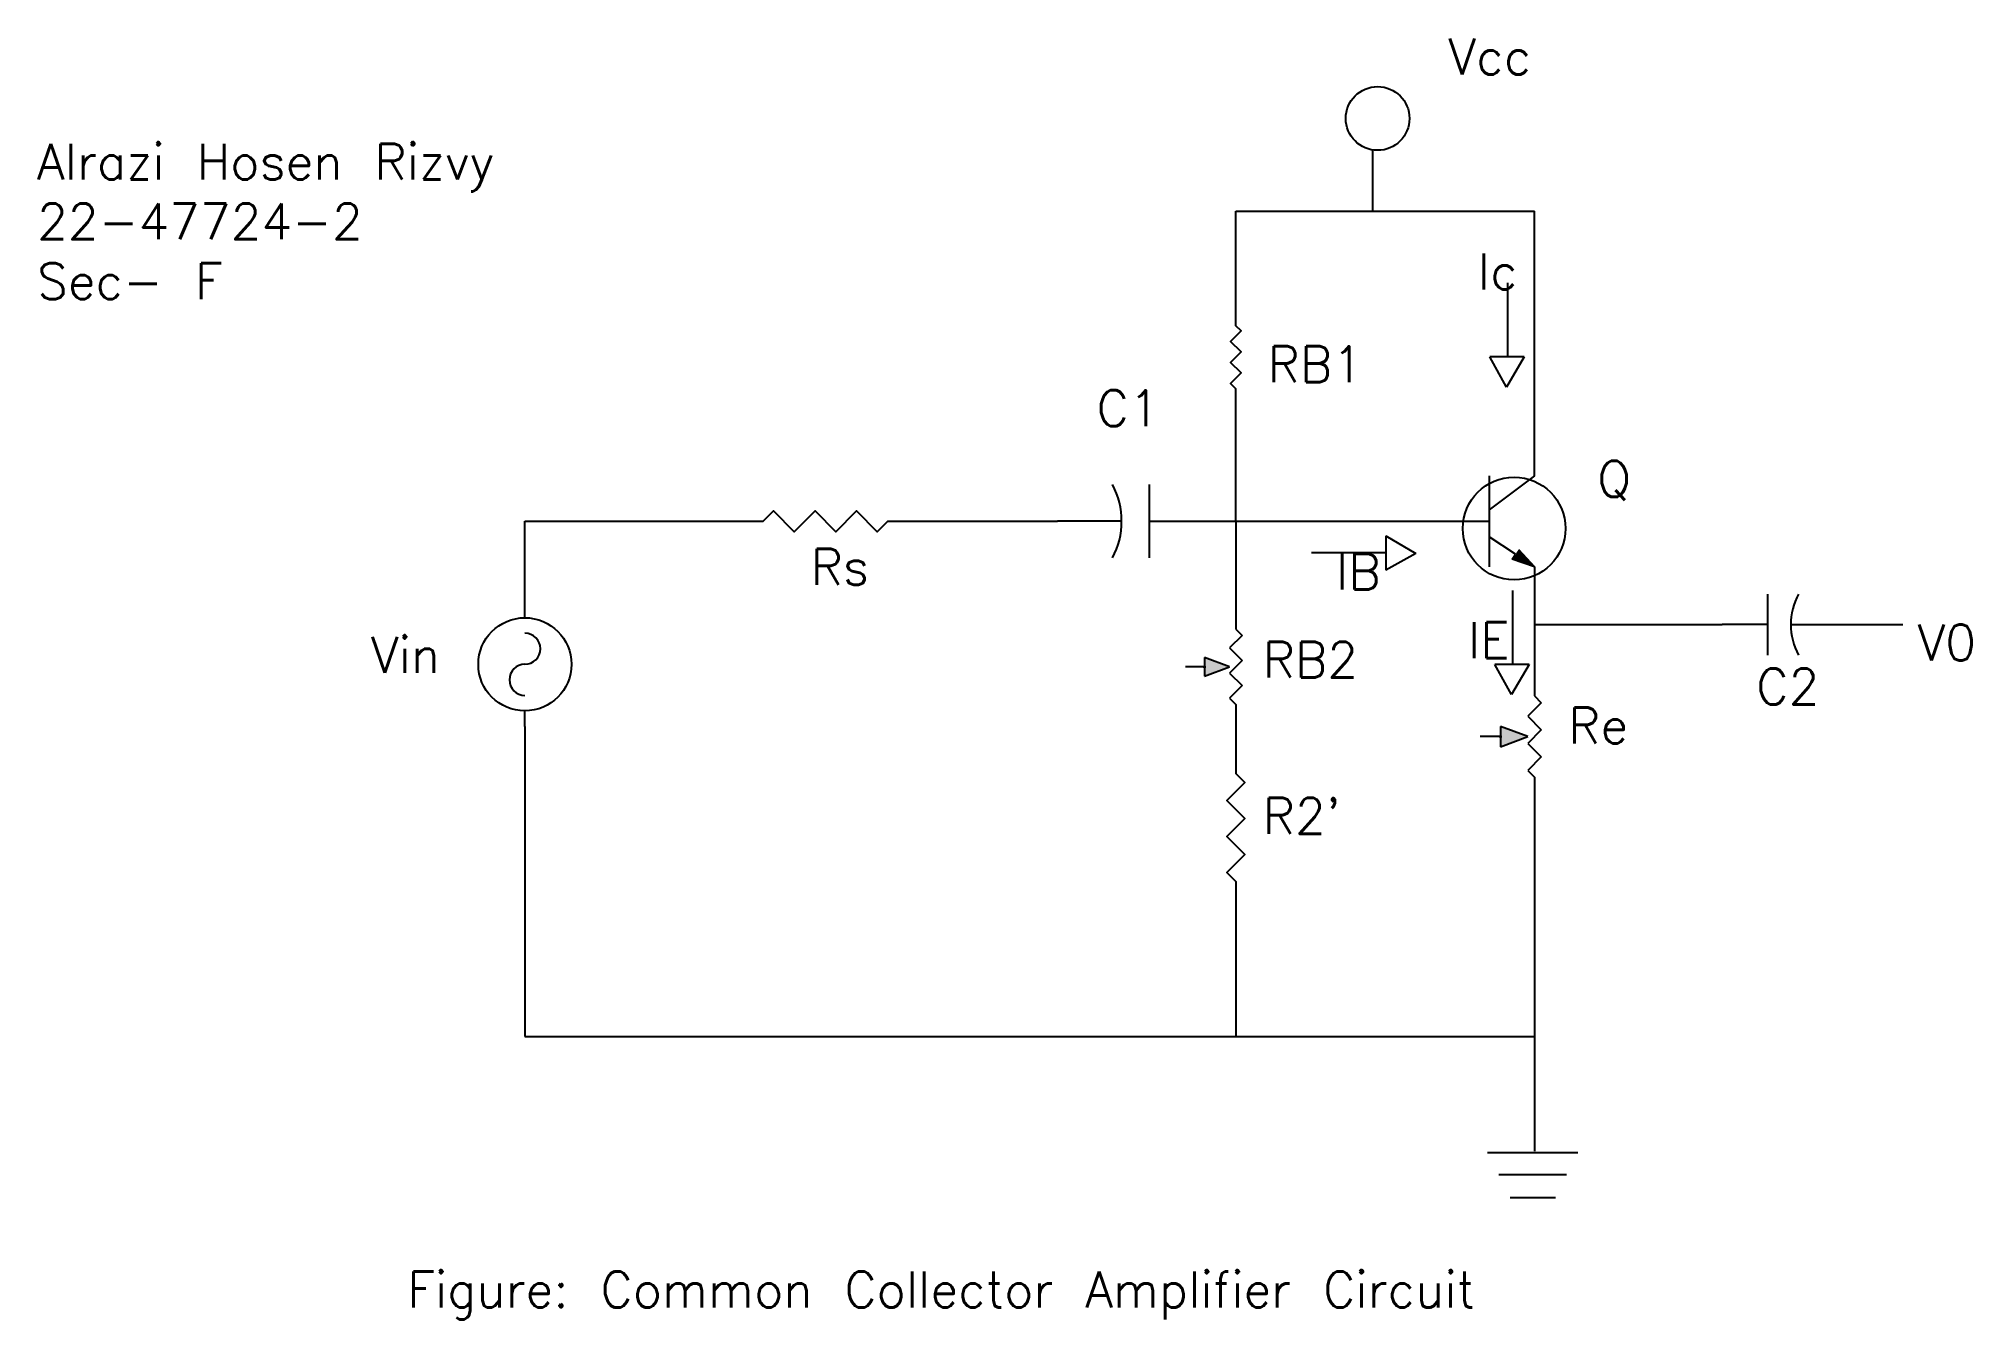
# Model space of a CAD drawing. Header units: inches. Extents: x -49.6 to 4.4, y 30.2 to 65.9.
import ezdxf

# ---------------------------------------------------------------- set-up
doc = ezdxf.new("R2010")
doc.units = ezdxf.units.IN
doc.header["$MEASUREMENT"] = 0
doc.styles.get("Standard").update_dxf_attribs({"font": 'txt.shx', "height": 1})

# ---------------------------------------------------------------- blocks, each defined once
blk = doc.blocks.new('Generator - AC')
at = {"color": 7}
for p, q in [((0, 0), (0.05, 0)), ((0.35, 0), (0.4, 0))]:
    blk.add_line(p, q, dxfattribs=at)
blk.add_circle((0.2, 0), 0.15, dxfattribs=at)
for centre, start, end in [((0.15, 0), 0, 180), ((0.25, 0), 180, 0)]:
    blk.add_arc(centre, 0.05, start, end, dxfattribs=at)
blk = doc.blocks.new('Resistor')
at = {"color": 7}
blk.add_lwpolyline([(0, 0), (0.05, 0), (0.075, 0.025), (0.125, -0.025), (0.175, 0.025), (0.225, -0.025), (0.275, 0.025), (0.325, -0.025), (0.35, 0), (0.4, 0)], dxfattribs=at)
blk = doc.blocks.new('Capacitor')
at = {"color": 7}
for p, q in [((0.15, -0.1), (0.15, 0.1)), ((0.15, 0), (0, 0)), ((0.225, 0), (0.4, 0))]:
    blk.add_line(p, q, dxfattribs=at)
blk.add_arc((0.4375, 0), 0.2125, 151.9275, 208.0725, dxfattribs=at)
blk = doc.blocks.new('Transistor - NPN')
at = {"color": 7}
for p, q in [((0.199999, 0.2), (0.199999, -0.2)), ((0.399999, 0.2), (0.199999, 0.05)), ((0, 0), (0.199999, 0)), ((0.316132, -0.145536), (0.201153, -0.069033)), ((0.302516, -0.166503), (0.316132, -0.145536)), ((0.399999, -0.2), (0.302516, -0.166503)), ((0.329748, -0.124569), (0.399999, -0.2))]:
    blk.add_line(p, q, dxfattribs=at)
blk.add_solid([(0.302516, -0.166503), (0.399999, -0.2), (0.329748, -0.124569)], dxfattribs=at)
blk = doc.blocks.new('Resistor - Variable')
at = {"color": 7}
for p, q in [((0, 0), (0.05, 0)), ((0.05, 0), (0.075, 0.025)), ((0.075, 0.025), (0.125, -0.025)), ((0.125, -0.025), (0.175, 0.025)), ((0.175, 0.025), (0.225, -0.025)), ((0.225, -0.025), (0.275, 0.025)), ((0.275, 0.025), (0.325, -0.025)), ((0.325, -0.025), (0.35, 0)), ((0.35, 0), (0.4, 0)), ((0.2, -0.025), (0.1625, -0.125)), ((0.2375, -0.125), (0.2, -0.025)), ((0.1625, -0.125), (0.2375, -0.125)), ((0.2, -0.13), (0.2, -0.12)), ((0.2, -0.125), (0.2, -0.2))]:
    blk.add_line(p, q, dxfattribs=at)
blk.add_solid([(0.2375, -0.125), (0.2, -0.025), (0.1625, -0.125)], dxfattribs=at)
blk = doc.blocks.new('Ground')
at = {"color": 7}
for p, q in [((-0.1, 0), (0.1, 0)), ((0.075, -0.05), (-0.075, -0.05)), ((-0.05, -0.1), (0.05, -0.1))]:
    blk.add_line(p, q, dxfattribs=at)

msp = doc.modelspace()

# ---------------------------------------------------------------- linework, layer by layer
for p, q in [((-12.335, 61.081), (-12.335, 62.791)), ((-16.152, 58.18), (-16.152, 61.081)), ((-16.152, 61.081), (-7.822, 61.081)), ((-7.822, 53.701), (-7.822, 61.081)), ((-8.575, 59.087), (-8.575, 57.039)), ((-8.11, 57.015), (-9.063, 57.015)), ((-8.598, 56.178), (-9.063, 57.015)), ((-8.11, 57.015), (-8.598, 56.178)), ((-16.152, 52.433), (-16.152, 55.837)), ((-35.99, 50.174), (-35.99, 52.432)), ((-35.99, 52.432), (-29.923, 52.432)), ((-25.287, 52.432), (-21.129, 52.432)), ((-17.039, 52.433), (-16.152, 52.433)), ((-16.152, 52.433), (-10.358, 52.433)), ((-16.152, 52.433), (-16.152, 49.776)), ((-11.968, 52.023), (-11.968, 51.07)), ((-11.968, 52.023), (-11.13, 51.535)), ((-14.039, 51.558), (-11.991, 51.558)), ((-11.13, 51.535), (-11.968, 51.07)), ((-7.822, 51.165), (-7.822, 47.937)), ((-8.438, 50.505), (-8.438, 48.458)), ((-7.822, 49.551), (-2.587, 49.551)), ((0.822, 49.551), (2.458, 49.551)), ((-7.973, 48.434), (-8.926, 48.434)), ((-8.462, 47.596), (-8.926, 48.434)), ((-7.973, 48.434), (-8.462, 47.596)), ((-16.152, 46.97), (-16.152, 45.894)), ((-35.99, 46.711), (-35.99, 38.062)), ((-7.822, 44.913), (-7.822, 38.062)), ((-16.152, 41.886), (-16.152, 38.743)), ((-16.152, 38.743), (-16.152, 38.062)), ((-35.99, 38.062), (-7.822, 38.062)), ((-7.822, 38.062), (-7.822, 34.861))]:
    msp.add_line(p, q)
for centre, radius in [((-12.199, 63.669), 0.889), ((-8.39, 52.23), 1.432)]:
    msp.add_circle(centre, radius)

# ---------------------------------------------------------------- block references
for name, p, xscale, yscale, zscale, rotation in [('Resistor', (-16.152, 55.837), 5.85700997981553, 5.85700997981553, 5.85700997981553, 90), ('Capacitor', (-17.039, 52.433), 10.2254072644667, 10.2254072644667, 10.2254072644667, 180), ('Generator - AC', (-35.99, 46.711), 8.657511360140631, 8.657511360140631, 8.657511360140631, 90), ('Resistor - Variable', (-16.152, 49.776), 7.014790944483394, 7.014790944483394, 7.014790944483394, 270), ('Resistor - Variable', (-7.822, 47.937), 7.559629162427399, 7.559629162427399, 7.559629162427399, 270), ('Resistor', (-16.152, 45.894), 10.02089878911204, 10.02089878911204, 10.02089878911204, 270)]:
    msp.add_blockref(name, p, dxfattribs=dict(xscale=xscale, yscale=yscale, zscale=zscale, rotation=rotation))
for name, p, xscale, yscale, zscale in [('Transistor - NPN', (-10.358, 52.433), 6.339752421452999, 6.339752421452999, 6.339752421452999), ('Resistor', (-29.923, 52.432), 11.58879469343808, 11.58879469343808, 11.58879469343808), ('Capacitor', (-2.587, 49.551), 8.521172462525385, 8.521172462525385, 8.521172462525385), ('Ground', (-7.87, 34.828), 12.61133526516664, 12.61133526516664, 12.61133526516664)]:
    msp.add_blockref(name, p, dxfattribs=dict(xscale=xscale, yscale=yscale, zscale=zscale))

# ---------------------------------------------------------------- texts
for s, p in [('Vcc', (-10.222, 64.895)), ('Ic', (-9.404, 58.902)), ('RB1', (-15.266, 56.314)), ('C1', (-20.038, 55.088)), ('Q', (-6.072, 53.114)), ('Rs', (-28.014, 50.661)), ('IB', (-13.357, 50.525)), ('IE', (-9.676, 48.618)), ('Vin', (-40.284, 48.209)), ('RB2', (-15.403, 48.073)), ('V0', (2.867, 48.55)), ('C2', (-1.632, 47.324)), ('Re', (-6.881, 46.234)), ("R2'", (-15.403, 43.715)), ('Figure: Common Collector Amplifier Circuit', (-39.271, 30.503))]:
    msp.add_text(s, height=1).set_placement(p)
at = {"insert": (-49.599, 62.965), "char_height": 1, "attachment_point": 1}
msp.add_mtext('{\\C4;Alrazi Hosen Rizvy\\P22-47724-2\\PSec- F}', dxfattribs=at)

doc.saveas('drawing.dxf')
